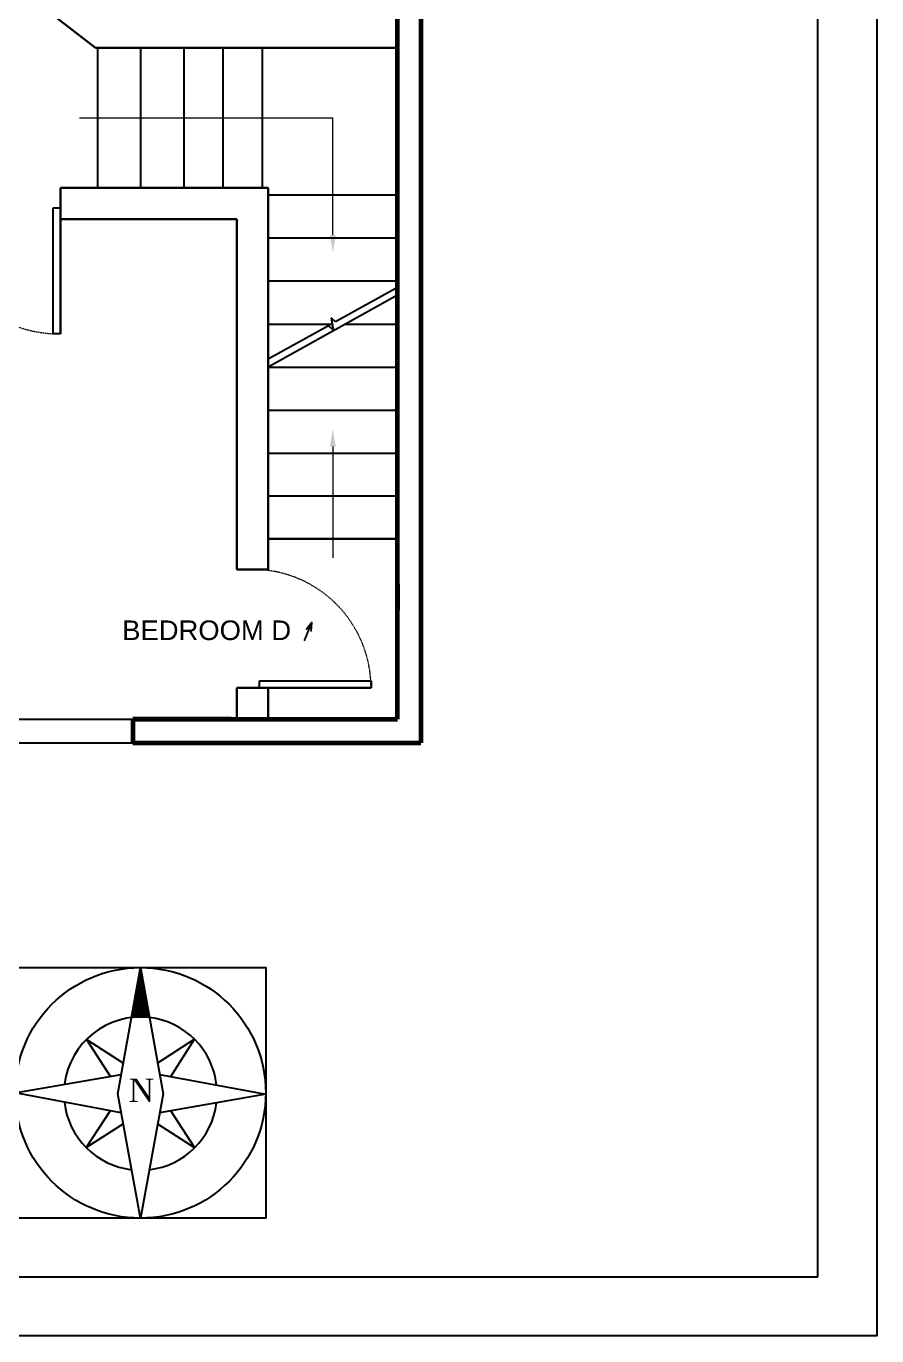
# Model space of a CAD drawing. Header units: millimetres. Extents: x 148 to 2418, y -847 to 707.
# Drawn here: x 1229.6 to 1446.6, y 37.5 to 371.4 of the extents above; entities that cross this region are included whole.
import ezdxf

# ---------------------------------------------------------------- set-up
doc = ezdxf.new("R2010")
doc.units = ezdxf.units.MM
doc.linetypes.add('ACAD_ISO03W100', pattern=[30, 12, -18])
for name, color, linetype in [('A-DECK-LITE', 250, 'Continuous'), ('A-DETL-FINE', 250, 'Continuous'), ('A-DETL-LITE', 250, 'Continuous'), ('A-ROOM-NAME', 250, 'Continuous'), ('A-WALL-EXTR-HEVY', 250, 'Continuous'), ('A-WALL-INTR-MEDM', 250, 'Continuous'), ('Title Blocks', 250, 'Continuous')]:
    doc.layers.add(name, color=color, linetype=linetype)
doc.styles.add('MtXpl_Arial_Unicode_', font='Arial Unicode.ttf')
doc.styles.get("Standard").update_dxf_attribs({"font": 'Arial.ttf'})

msp = doc.modelspace()

# ---------------------------------------------------------------- hatches: boundary and pattern name
at = {"layer": 'Title Blocks'}
h = msp.add_hatch(dxfattribs=at)
h.set_pattern_fill('ANSI31', color=256, scale=0.1)
h.set_pattern_definition([(45, (774.31063, -3e-14), (-0.2245064, 0.2245064), [])])
h.paths.add_polyline_path([(1258.777, 131.365), (1256.481, 118.617, -0.0589847), (1261.072, 118.622)])

# ---------------------------------------------------------------- linework, layer by layer
at = {"layer": 'A-DECK-LITE', "lineweight": 9}
msp.add_line((1243.202, 348.052), (1307.844, 348.052), dxfattribs=at)
at = {"layer": 'A-DETL-FINE', "lineweight": 9}
for points in [[(1307.844, 318.215), (1307.844, 348.052)], [(1307.844, 264.243), (1307.844, 235.893)]]:
    msp.add_lwpolyline(points, dxfattribs=at)
at = {"layer": 'A-DETL-FINE', "linetype": 'ACAD_ISO03W100', "lineweight": 9, "ltscale": 0.002}
for centre, radius, start, end in [((1238.379, 326.19), 33.25, 180, 270), ((1287.379, 202.694), 30.209, 0, 91.89702)]:
    msp.add_arc(centre, radius, start, end, dxfattribs=at)
at = {"layer": 'A-DETL-FINE', "lineweight": 9}
for points in [[(1308.594, 318.215), (1307.844, 313.715), (1307.094, 318.215)], [(1307.094, 264.243), (1307.844, 268.743), (1308.594, 264.243)]]:
    msp.add_solid(points, dxfattribs=at)
at = {"layer": 'A-DETL-LITE', "lineweight": 25}
for p, q in [((1247.808, 365.914), (1247.808, 330.19)), ((1258.808, 365.914), (1258.808, 330.19)), ((1269.808, 365.914), (1269.808, 330.19)), ((1279.808, 365.914), (1279.808, 330.19)), ((1289.808, 365.914), (1289.808, 330.19)), ((1291.379, 328.459), (1324.308, 328.459)), ((1236.522, 292.94), (1236.522, 325.073)), ((1236.522, 325.073), (1238.379, 325.073)), ((1238.379, 326.19), (1238.379, 292.94)), ((1238.379, 325.073), (1238.379, 292.94)), ((1238.379, 292.94), (1238.379, 324.217)), ((1238.379, 324.217), (1238.379, 324.217)), ((1238.379, 324.217), (1238.379, 292.94)), ((1291.379, 317.459), (1324.308, 317.459)), ((1291.379, 306.459), (1324.308, 306.459)), ((1324.308, 302.825), (1291.379, 284.485)), ((1291.379, 295.459), (1307.652, 295.459)), ((1311.039, 295.435), (1324.308, 295.435)), ((1238.379, 292.94), (1236.522, 292.94)), ((1238.379, 292.94), (1238.379, 292.94)), ((1291.379, 284.485), (1324.308, 284.485)), ((1291.379, 273.535), (1324.308, 273.535)), ((1291.379, 262.585), (1324.308, 262.585)), ((1291.379, 251.634), (1324.308, 251.634)), ((1291.379, 240.684), (1324.308, 240.684)), ((1324.308, 240.684), (1291.379, 240.684)), ((1289.175, 202.694), (1289.175, 204.522)), ((1289.175, 204.522), (1317.588, 204.522)), ((1317.588, 204.522), (1317.588, 202.694)), ((1287.379, 202.694), (1317.588, 202.694)), ((1317.588, 202.694), (1289.175, 202.694)), ((1220.725, 194.694), (1256.879, 194.694)), ((1220.725, 188.721), (1256.879, 188.721))]:
    msp.add_line(p, q, dxfattribs=at)
at = {"layer": 'A-DETL-LITE', "linetype": 'Continuous', "ltscale": 10}
for p, q in [((1324.308, 304.816), (1308.562, 296.046)), ((1306.759, 295.042), (1291.379, 286.476)), ((1307.9, 294.054), (1306.759, 295.042)), ((1308.562, 296.046), (1307.421, 297.034)), ((1307.421, 297.034), (1307.9, 294.054))]:
    msp.add_line(p, q, dxfattribs=at)
at = {"layer": 'A-DETL-LITE'}
msp.add_arc((1287.379, 202.694), 30.209, 207.55138, 207.55155, dxfattribs=at)
at = {"layer": 'A-WALL-EXTR-HEVY', "lineweight": 60}
for p, q in [((1324.308, 194.694), (1324.308, 443.914)), ((1330.281, 443.914), (1330.281, 194.694)), ((1330.281, 443.914), (1330.281, 194.694)), ((1324.308, 229.112), (1324.308, 222.517)), ((1324.308, 229.112), (1324.308, 222.517)), ((1256.879, 194.694), (1324.308, 194.694)), ((1281.879, 194.694), (1256.879, 194.694)), ((1256.879, 194.694), (1256.879, 188.721)), ((1330.281, 194.694), (1330.281, 188.721)), ((1330.281, 194.694), (1330.281, 188.721)), ((1256.879, 188.721), (1330.281, 188.721)), ((1256.879, 188.721), (1330.281, 188.721))]:
    msp.add_line(p, q, dxfattribs=at)
at = {"layer": 'A-WALL-INTR-MEDM', "lineweight": 30}
for p, q in [((1247.308, 365.914), (1232.453, 377.354)), ((1324.308, 365.914), (1247.308, 365.914)), ((1247.308, 365.914), (1247.308, 365.914)), ((1247.308, 365.914), (1247.308, 365.914)), ((1247.308, 365.914), (1247.308, 365.914)), ((1238.379, 330.19), (1238.379, 322.19)), ((1291.379, 330.19), (1238.379, 330.19)), ((1291.379, 275.725), (1291.379, 330.19)), ((1238.379, 322.19), (1283.379, 322.19)), ((1283.379, 322.19), (1283.379, 232.886)), ((1291.379, 232.886), (1291.379, 275.725)), ((1285.379, 232.886), (1283.379, 232.886)), ((1285.379, 232.886), (1291.379, 232.886)), ((1283.379, 202.694), (1291.379, 202.694)), ((1283.379, 202.694), (1283.379, 194.694)), ((1291.379, 202.694), (1291.379, 194.694))]:
    msp.add_line(p, q, dxfattribs=at)
at = {"layer": 'Title Blocks'}
for p, q in [((1431.53, 52.468), (1431.53, 692.113)), ((1226.832, 131.365), (1290.722, 131.365)), ((1252.985, 99.208), (1258.777, 131.365)), ((1258.777, 131.365), (1264.569, 99.208)), ((1254.386, 106.989), (1245.015, 113.061)), ((1245.015, 113.061), (1251.058, 103.651)), ((1272.56, 113.082), (1263.167, 106.991)), ((1266.524, 103.609), (1272.56, 113.082)), ((1226.832, 99.417), (1253.874, 104.144)), ((1263.68, 104.144), (1290.722, 99.064)), ((1253.874, 94.337), (1226.832, 99.417)), ((1258.777, 67.468), (1252.985, 99.208)), ((1264.569, 99.208), (1258.777, 67.468)), ((1290.722, 99.064), (1263.68, 94.337)), ((1251.029, 94.871), (1244.944, 85.464)), ((1272.631, 85.443), (1266.552, 94.839)), ((1244.944, 85.464), (1254.387, 91.522)), ((1263.166, 91.519), (1272.631, 85.443)), ((937.26, 52.468), (1431.53, 52.468))]:
    msp.add_line(p, q, dxfattribs=at)
for points in [[(922.26, 707.113), (1446.57, 707.113), (1446.57, 37.469), (922.26, 37.469)], [(1226.832, 131.365), (1290.722, 131.365), (1290.722, 67.468), (1226.832, 67.468)]]:
    msp.add_lwpolyline(points, close=True, dxfattribs=at)
msp.add_circle((1258.777, 99.417), 31.948, dxfattribs=at)
for start, end in [(83.31311, 172.97073), (6.43572, 83.31311), (186.37761, 263.30256), (276.56861, 353.07568)]:
    msp.add_arc((1258.798, 99.227), 19.528, start, end, dxfattribs=at)

# ---------------------------------------------------------------- texts
at = {"layer": 'A-ROOM-NAME'}
msp.add_text('BEDROOM D ', height=5, dxfattribs=at).set_placement((1254.135, 214.887))
at = {"layer": 'A-ROOM-NAME', "style": 'MtXpl_Arial_Unicode_'}
msp.add_text('↗', height=5, dxfattribs=at).set_placement((1300.076, 214.887))
at = {"layer": 'Title Blocks', "insert": (1255.771, 103.076), "char_height": 5.99549, "attachment_point": 1}
msp.add_mtext_dynamic_manual_height_columns('{\\fTimes New Roman|b0|i0|c0|p0;N}', width=40.10823, gutter_width=7.494, heights=[0], dxfattribs=at)

doc.saveas('drawing.dxf')
